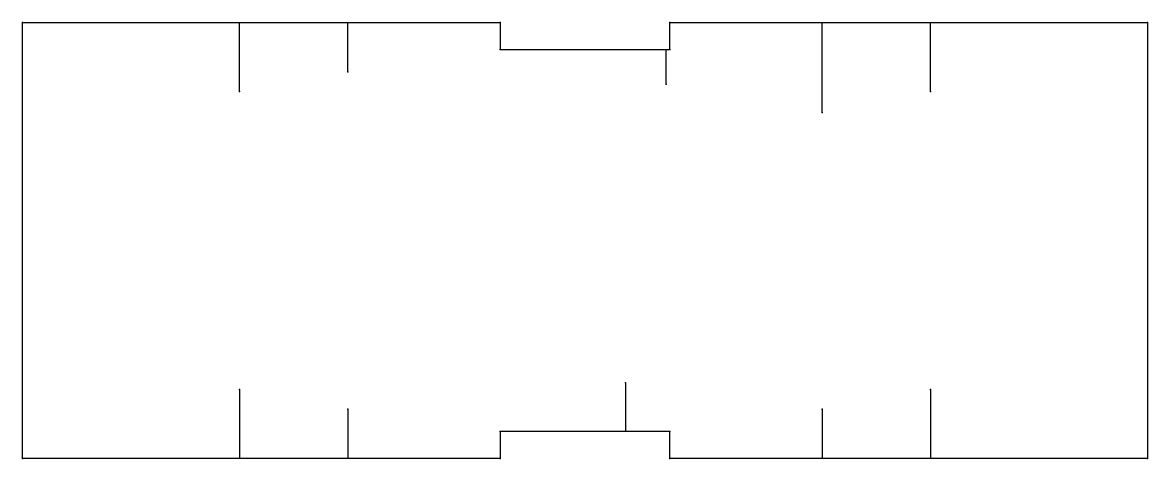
# Model space of a CAD drawing. Header units: millimetres. Extents: x -41.5 to 41.5, y -16.1 to 16.1.
import ezdxf

# ---------------------------------------------------------------- set-up
doc = ezdxf.new("R2010")
doc.units = ezdxf.units.MM
doc.layers.get('0').update_dxf_attribs({"linetype": 'CONTINUOUS'})

msp = doc.modelspace()

# ---------------------------------------------------------------- linework, layer by layer
for p, q in [((-25.5, 11), (-25.5, 16.1)), ((-17.5, 12.45), (-17.5, 16.1)), ((17.5, 9.45), (17.5, 16.1)), ((25.5, 11), (25.5, 16.1)), ((6, 11.55), (6, 14.1)), ((3, -10.5), (3, -14.1)), ((-25.5, -11), (-25.5, -16.1)), ((25.5, -11), (25.5, -16.1)), ((-17.5, -12.45), (-17.5, -16.1)), ((17.5, -12.45), (17.5, -16.1))]:
    msp.add_line(p, q)
msp.add_lwpolyline([(41.5, 16.1), (41.5, -16.1), (6.25, -16.1), (6.25, -14.1), (-6.25, -14.1), (-6.25, -16.1), (-41.5, -16.1), (-41.5, 16.1), (-6.25, 16.1), (-6.25, 14.1), (6.25, 14.1), (6.25, 16.1)], close=True)
for p in [(-41.5, 16.1), (-6.25, 16.1), (6.25, 16.1), (41.5, 16.1), (-6.25, 14.1), (6.25, 14.1), (-17.5, 12.45), (-25.5, 11), (6, 11.55), (25.5, 11), (17.5, 9.45), (3, -10.5), (-25.5, -11), (25.5, -11), (-17.5, -12.45), (17.5, -12.45), (-6.25, -14.1), (6.25, -14.1), (-41.5, -16.1), (-6.25, -16.1), (6.25, -16.1), (41.5, -16.1)]:
    msp.add_point(p)

doc.saveas('drawing.dxf')
